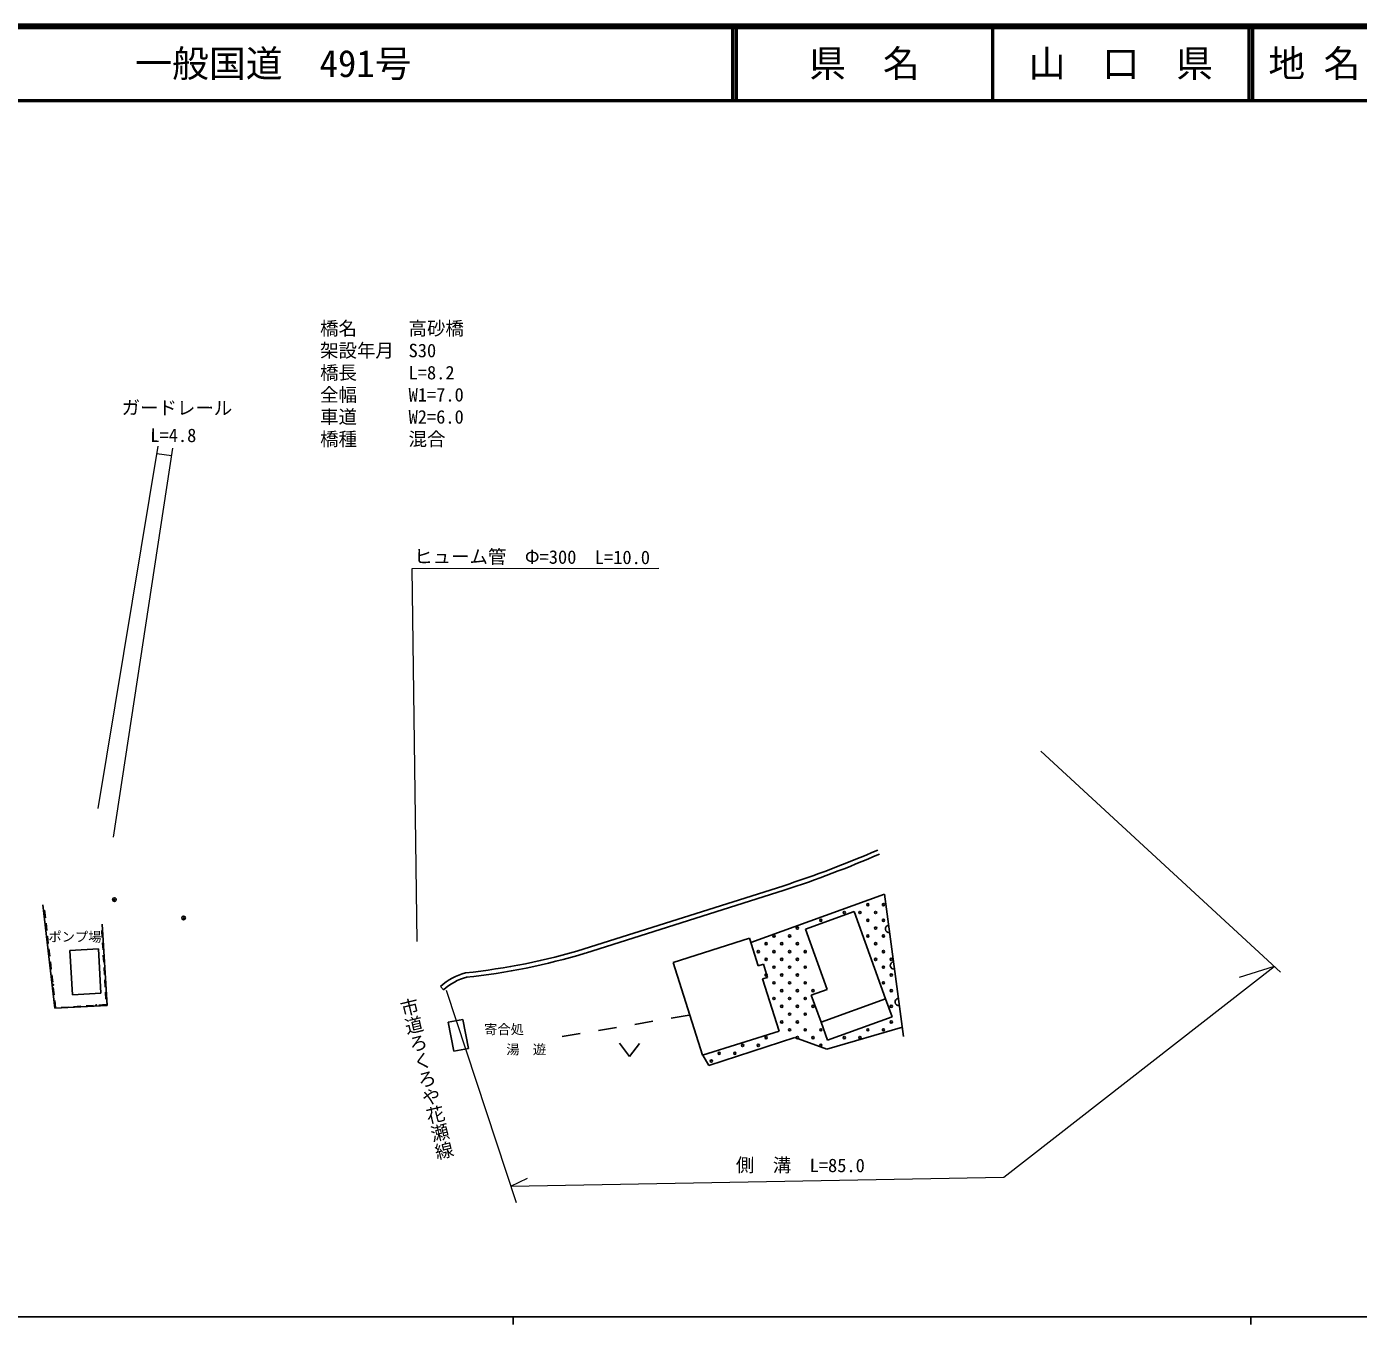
# Model space of a CAD drawing. Units: millimetres, scale not verified. Extents: x 40000 to 680000, y 20000 to 380000.
# Drawn here: x 202023 to 382594, y 204000 to 380000 of the extents above; entities that cross this region are included whole.
import ezdxf
from ezdxf.enums import TextEntityAlignment as Align

# ---------------------------------------------------------------- set-up
doc = ezdxf.new("R2010")
doc.units = ezdxf.units.MM
doc.header["$LTSCALE"] = 1000
doc.header["$PDMODE"] = 32
doc.header["$PDSIZE"] = 500
for name, color, linetype, lineweight in [('M-BGD', 7, 'Continuous', 25), ('M-STR-HTXT', 7, 'Continuous', 13), ('M-TTL', 2, 'Continuous', 140), ('M-TTL-BAND', 7, 'Continuous', 25), ('M-TTL-LINE', 7, 'Continuous', 50), ('M-TTL-TXT', 7, 'Continuous', 50)]:
    doc.layers.add(name, color=color, linetype=linetype, lineweight=lineweight)
doc.layers.add('M-OTRS', color=6, linetype='Continuous')
doc.styles.add('@ＭＳ ゴシック', font='')
doc.styles.add('ＭＳ ゴシック', font='')
doc.styles.get('@ＭＳ ゴシック').set_extended_font_data('@MS Gothic')
doc.styles.get('ＭＳ ゴシック').set_extended_font_data('MS Gothic')

msp = doc.modelspace()

# ---------------------------------------------------------------- linework, layer by layer
at = {"layer": 'M-BGD'}
for p, q in [((304562, 263451), (277599, 254909)), ((304743, 262879), (277780, 254337)), ((300233, 255804), (318330, 262327)), ((318330, 262327), (320912, 243034)), ((204237, 260879), (205868, 246893)), ((204571, 259154), (204458, 260152)), ((204768, 257408), (204655, 258406)), ((212931, 247253), (212243, 258257)), ((307630, 257620), (314220, 259995)), ((314220, 259995), (318493, 248142)), ((204965, 255662), (204853, 256659)), ((212231, 257402), (212286, 256446)), ((307630, 257620), (310580, 249435)), ((205163, 253915), (205050, 254913)), ((211753, 254919), (207880, 254691)), ((211753, 254919), (207880, 254691)), ((207880, 254691), (208233, 248697)), ((212106, 248925), (211753, 254919)), ((212327, 255729), (212381, 254773)), ((300057, 256359), (289701, 253078)), ((301234, 252646), (300057, 256359)), ((205360, 252169), (205247, 253167)), ((212422, 254056), (212477, 253100)), ((293684, 240505), (289701, 253078)), ((301234, 252646), (301916, 252862)), ((301916, 252862), (302486, 251062)), ((205557, 250423), (205444, 251421)), ((212518, 252383), (212573, 251427)), ((301804, 250845), (302486, 251062)), ((205754, 248677), (205642, 249675)), ((212614, 250710), (212669, 249754)), ((258142, 249818), (258548, 249377)), ((304040, 243786), (301804, 250845)), ((308417, 248655), (310580, 249435)), ((205952, 246931), (205839, 247929)), ((208233, 248697), (212106, 248925)), ((212710, 249037), (212764, 248082)), ((309739, 244986), (308417, 248655)), ((309739, 244986), (318493, 248142)), ((318493, 248142), (319375, 245696)), ((205868, 246893), (212931, 247253)), ((207665, 247039), (206686, 246977)), ((209378, 247148), (208399, 247086)), ((211092, 247256), (210113, 247194)), ((212805, 247365), (211826, 247303)), ((289416, 245512), (291878, 245925)), ((310621, 242541), (319375, 245696)), ((259200, 244975), (261163, 245356)), ((259200, 244975), (259962, 241048)), ((261163, 245356), (261925, 241429)), ((279553, 243860), (282019, 244273)), ((284484, 244686), (286950, 245099)), ((293684, 240505), (304040, 243786)), ((309739, 244986), (310621, 242541)), ((320783, 244285), (310515, 241308)), ((274622, 243034), (277087, 243447)), ((282432, 242144), (283753, 240322)), ((283753, 240322), (285132, 242100)), ((306201, 242905), (294510, 239108)), ((310515, 241308), (306201, 242905)), ((259962, 241048), (261925, 241429)), ((294510, 239108), (293690, 240532))]:
    msp.add_line(p, q, dxfattribs=at)
for centre, radius in [((316077, 260923), 150), ((318199, 260923), 150), ((309713, 258802), 150), ((312895, 259862), 150), ((315017, 259862), 150), ((316077, 258802), 150), ((317138, 259862), 150), ((318199, 258802), 150), ((303349, 256680), 150), ((305471, 256680), 150), ((306531, 257741), 150), ((316077, 256680), 150), ((317138, 257741), 150), ((318199, 256680), 150), ((301228, 254559), 150), ((302289, 255620), 150), ((303349, 254559), 150), ((304410, 255620), 150), ((305471, 254559), 150), ((306531, 255620), 150), ((307592, 254559), 150), ((317138, 255620), 150), ((318199, 254559), 150), ((302289, 253498), 150), ((304410, 253498), 150), ((306531, 253498), 150), ((317138, 253498), 150), ((319259, 253498), 150), ((302289, 251377), 150), ((303349, 252438), 150), ((304410, 251377), 150), ((305471, 252438), 150), ((306531, 251377), 150), ((307592, 252438), 150), ((318199, 252438), 150), ((319259, 251377), 150), ((205599, 250049), 75), ((303349, 250316), 150), ((304410, 249256), 150), ((305471, 250316), 150), ((306531, 249256), 150), ((307592, 250316), 150), ((308653, 249256), 150), ((318199, 250316), 150), ((319259, 249256), 150), ((303349, 248195), 150), ((305471, 248195), 150), ((307592, 248195), 150), ((211459, 247279), 75), ((304410, 247134), 150), ((305471, 246074), 150), ((306531, 247134), 150), ((307592, 246074), 150), ((308653, 247134), 150), ((319259, 247134), 150), ((304410, 245013), 150), ((305471, 243952), 150), ((306531, 245013), 150), ((307592, 243952), 150), ((309713, 243952), 150), ((316077, 243952), 150), ((318199, 243952), 150), ((319259, 245013), 150), ((299107, 241831), 150), ((301228, 241831), 150), ((302289, 242892), 150), ((306531, 242892), 150), ((308653, 242892), 150), ((309713, 241831), 150), ((312895, 242892), 150), ((315017, 242892), 150), ((295925, 240770), 150), ((298046, 240770), 150), ((294864, 239710), 150)]:
    msp.add_circle(centre, radius, dxfattribs=at)
for centre, radius, start, end in [((258006, 405615), 149593, 288.13247, 293.40045), ((258006, 405615), 150193, 288.13247, 293.40045), ((318958, 257636), 500, 97.62419, 277.62419), ((252417, 338393), 87199, 276.01226, 286.78527), ((252417, 338393), 87799, 276.01226, 286.78527), ((319621, 252681), 500, 97.62419, 277.62419), ((263545, 243950), 7977, 104.48274, 132.6365), ((263545, 243950), 7377, 104.48274, 132.6365), ((320284, 247725), 500, 97.62419, 277.62419)]:
    msp.add_arc(centre, radius, start, end, dxfattribs=at)
at = {"layer": 'M-OTRS'}
for p in [(213931, 261613), (223306, 259117)]:
    msp.add_point(p, dxfattribs=at)
at = {"layer": 'M-STR-HTXT'}
for p, q in [((211713, 273948), (219845, 323101)), ((213822, 270081), (221824, 322810)), ((219682, 322115), (221674, 321822)), ((254302, 306506), (287737, 306549)), ((254993, 255944), (254302, 306506)), ((339549, 281732), (372035, 251749)), ((334502, 223966), (371185, 252516)), ((371185, 252516), (366426, 251058)), ((258918, 249333), (268409, 220514)), ((267672, 222754), (334502, 223966)), ((267672, 222754), (269919, 223836))]:
    msp.add_line(p, q, dxfattribs=at)
at = {"layer": 'M-TTL'}
msp.add_line((680000, 380000), (40000, 380000), dxfattribs=at)
at = {"layer": 'M-TTL-BAND'}
for p, q in [((40000, 205000), (579000, 205000)), ((268000, 205000), (268000, 204000)), ((368000, 205000), (368000, 204000))]:
    msp.add_line(p, q, dxfattribs=at)
at = {"layer": 'M-TTL-LINE'}
for p, q in [((297750, 380000), (297750, 370000)), ((298250, 380000), (298250, 370000)), ((333000, 380000), (333000, 370000)), ((367750, 380000), (367750, 370000)), ((368250, 380000), (368250, 370000)), ((40000, 370000), (680000, 370000))]:
    msp.add_line(p, q, dxfattribs=at)

# ---------------------------------------------------------------- texts
at = {"layer": 'M-BGD', "style": 'ＭＳ ゴシック'}
for s, p in [('ポンプ場', (208578, 255513)), ('寄合処', (266755, 242967)), ('湯\u3000遊', (269764, 240228))]:
    msp.add_text(s, height=1320, dxfattribs=at).set_placement(p, align=Align.BOTTOM_CENTER)
at = {"layer": 'M-BGD', "style": '@ＭＳ ゴシック'}
msp.add_text('市道ろくろや花瀬線', height=1833, rotation=283.496, dxfattribs=at).set_placement((252215, 247902), align=Align.BOTTOM_LEFT)
at = {"layer": 'M-STR-HTXT', "style": 'ＭＳ ゴシック'}
for s, p in [('橋名', (241812, 337608)), ('高砂橋', (253812, 337608)), ('架設年月', (241812, 334608)), ('S30', (253812, 334608)), ('橋長', (241812, 331608)), ('L=8.2', (253812, 331608)), ('全幅', (241812, 328608)), ('W1=7.0', (253812, 328608)), ('車道', (241812, 325608)), ('W2=6.0', (253812, 325608)), ('橋種', (241812, 322608)), ('混合', (253812, 322608))]:
    msp.add_text(s, height=1833, dxfattribs=at).set_placement(p, align=Align.BOTTOM_LEFT)
for s, p in [('ガードレール', (222393, 326836)), ('L=4.8', (221906, 323114)), ('ヒューム管\u3000Φ=300\u3000L=10.0', (270554, 306618)), ('側\u3000溝\u3000L=85.0', (306927, 224119))]:
    msp.add_text(s, height=1833, rotation=359.744, dxfattribs=at).set_placement(p, align=Align.BOTTOM_CENTER)
at = {"layer": 'M-TTL-TXT', "style": 'ＭＳ ゴシック'}
for s, p in [('一般国道\u3000491号', (216734, 375000)), ('地 名', (370380, 375000))]:
    msp.add_text(s, height=3666, dxfattribs=at).set_placement(p, align=Align.MIDDLE_LEFT)
for s, p in [('県\u3000名', (315625, 375000)), ('山\u3000口\u3000県', (350375, 375000))]:
    msp.add_text(s, height=3666, dxfattribs=at).set_placement(p, align=Align.MIDDLE_CENTER)

doc.saveas('drawing.dxf')
